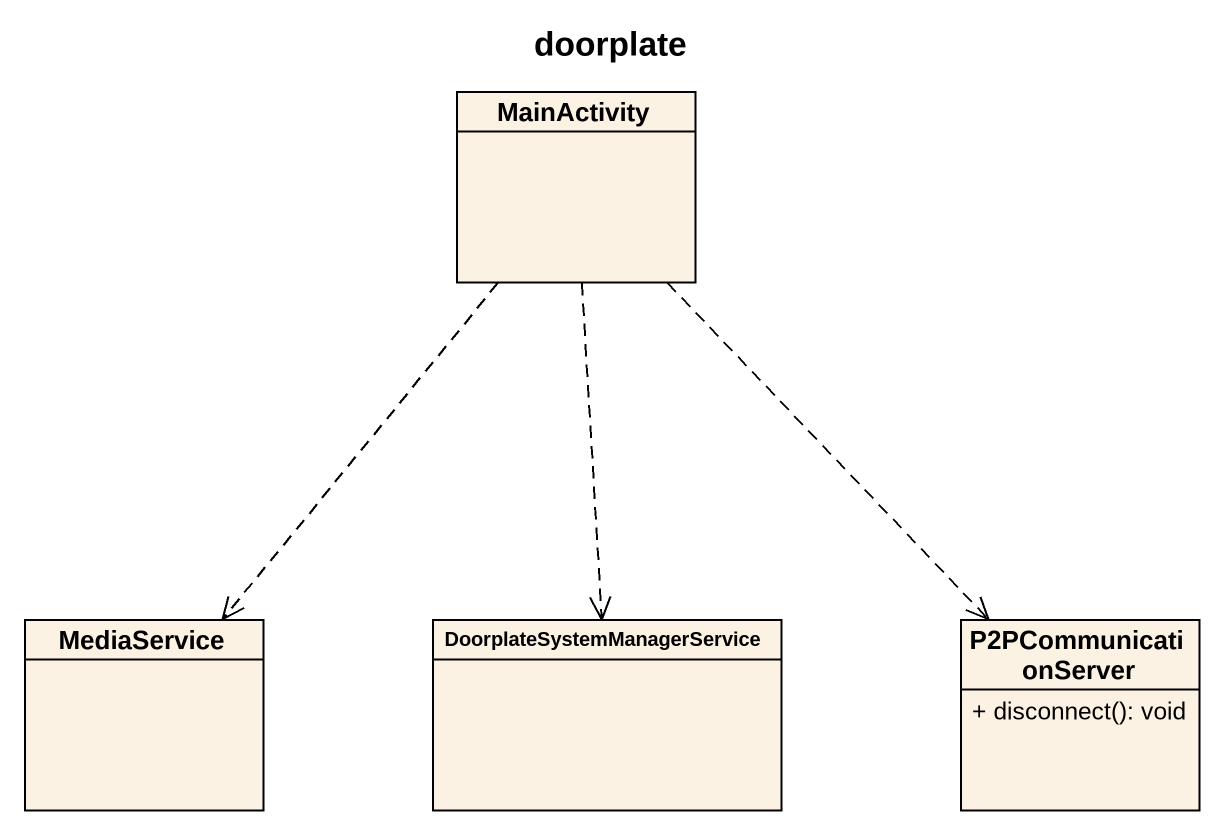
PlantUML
@startuml
title doorplate
hide circle
hide empty members
skinparam classAttributeIconSize 0
class MainActivity
class MediaService
class "DoorplateSystemManagerService" as DoorplateSystemManagerServic
class P2PCommunicationServer {
  + disconnect(): void
}
MainActivity ..> MediaService
MainActivity ..> DoorplateSystemManagerServic
MainActivity ..> P2PCommunicationServer
@enduml
